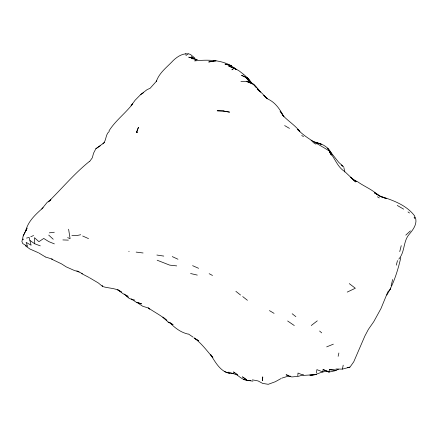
<?xml version="1.0" encoding="UTF-8"?>
<svg xmlns="http://www.w3.org/2000/svg" width="438" height="438" viewBox="0 0 438 438"><rect width="100%" height="100%" fill="white"/><g stroke="black" fill="none" stroke-linecap="round" stroke-linejoin="round"><path stroke-width="0.66" d="M136.519 132.451L138.424 127.37L136.519 132.451L137.592 132.281L136.541 131.772M414.666 217.303L414.737 216.049C406.574 205.072 392.738 200.122 380.151 196.224L374.446 192.857L380.491 196.509L386.535 198.622L380.491 196.509M297.802 375.837L297.993 373.045L303.758 375.388L316.493 374.556M338.492 369.239L334.676 370.866L329.529 371.944L323.08 369.552L322.866 371.961L316.893 369.617L316.433 372.957M336.209 370.121L329.332 369.672L329.042 372.19L323.08 369.552M400.803 257.675C397.803 270.553 393.784 283.715 386.814 295.059M335.924 369.004L342.423 369.119L343.195 365.172M338.136 356.324L338.881 353.001M26.477 229.687L25.771 230.782L27.085 228.056L23.192 235.94L21.9 241.513L22.716 243.544L27.594 246.435L26.132 242.356L31.093 245.214L29.116 237.412L26.526 238.091M391.145 285.664L392.683 279.488M396.319 265.149L397.485 260.539M399.735 251.615L401.241 245.652M390.296 289.31L390.614 288.056M25.771 230.782C28.163 220.933 35.943 214.193 43.121 207.683M23.192 235.94L25.481 231.357M104.726 142.317L95.862 148.728L93.579 153.152L92.276 157.861L89.538 161.627M398.799 259.115C405.128 251.965 403.004 241.404 409.174 234.335C413.182 229.654 417.748 223.577 415.246 217.128M350.077 367L353.756 361.793L364.87 336.012L368.413 329.338L373.762 321.673L380.983 308.533L387.816 291.922L390.209 289.43M109.035 130.847C115.451 120.609 125.323 113.437 132.648 103.926L131.093 105.793L135.035 100.297L140.773 94.477L147.037 89.67L150.152 88.241L156.716 80.91L156.311 81.484C159.273 72.593 167.152 67.085 173.267 60.471C177.275 56.666 182.515 53.288 188.263 53.819L185.936 55.522M102.946 143.883C106.626 140.483 105.235 134.641 109.259 131.405M41.791 209.014L47.129 202.416L50.89 199.673L48.344 201.858C62.032 188.444 74.279 173.623 89.264 161.556M405.785 235.129L410.422 230.875M311.259 325.516L317.282 320.84M281.092 378.531L275.245 381.75L268.253 384.307L262.658 383.414L258.097 380.94L252.403 379.855M95.862 148.728L100.231 145.832M140.773 94.477L143.609 92.648M22.508 239.783L23.789 239.011M347.225 292.091L355.333 288.248L349.267 283.61M30.802 236.761L33.562 235.513M326.666 346.88L333.356 344.164M232.425 67.715L228.828 66.111L230.651 65.377L236.027 69.313L234.828 68.782M310.208 375.552C316.942 375.382 322.215 370.05 329.152 371.95M281.858 378.125L286.797 376.592L290.531 376.154M303.55 374.797L298.322 376.335L291.73 376.954L286.041 374.802L288.598 375.443M342.423 369.119L349.896 367.126L347.268 367.515M80.691 234.724L77.444 235.441L71.903 235.496M49.33 232.846L54.312 232.244M309.775 375.07L312.929 374.736M314.188 374.6L316.712 374.331M235.168 373.012L233.459 371.917C238.475 375.87 243.742 381.722 250.793 380.491M240.933 81.528L248.833 81.2L248.132 80.483M248.527 380.403L250.525 380.408M62.88 239.925L68.361 240.128M233.454 373.455C221.814 374.304 215.934 363.162 210.7 354.692L212.879 357.682C206.988 350.838 201.666 343.463 194.302 338.076L198.704 340.846L193.996 337.912M329.332 369.672L335.946 370.285M176.717 265.899L169.665 265.121L157.171 260.227M136.152 252.096L143.084 252.978M246.561 379.68L242.46 376.844L247.196 380.398L252.95 381.131M128.745 251.286L129.166 251.352M156.87 255.031L163.785 256.093M191.554 58.593L196.93 59.497L194.549 60.92C206.988 59.601 220.254 59.513 231.461 65.897L224.984 64.074L230.651 65.377M243.293 379.264L245.942 379.741M194.089 58.374L188.729 57.154L194.56 58.851L191.203 56.507M190.563 273.52L197.292 275.097M89.44 277.697L98.369 282.986L102.64 286.507C108.958 288.527 115.796 287.799 121.381 291.982L117.702 289.721L123.04 293.706L128.071 296.197M192.068 58.177L197.292 59.601M134.805 300.15L129.352 298.557L124.14 294.057M45.623 257.057L52.746 259.258M188.395 53.797L190.431 54.427L194.762 57.975M162.991 317.183L168.154 322.089L169.26 322.434M237.385 375.01L228.669 372.103M82.514 273.761L79.092 271.976L74.006 270.323L66.248 266.89L61.49 263.857L51.416 259.039M224.24 371.544L229.413 373.247M311.04 140.664L321.246 144.239L315.639 142.542C322.784 143.615 329.206 147.683 331.905 154.565L329.704 151.34M228.828 66.111L234.177 68.043L239.121 70.885L243.769 74.476M29.998 240.495L34.761 243.802L40.307 245.86M247.196 380.398L248.1 380.742M54.367 243.878L48.771 241.617L43.745 238.442L38.911 241.677L34.471 237.686L34.761 243.802M188.05 334.095C180.817 332.431 174.844 327.958 169.807 322.603L173.076 324.695L168.154 322.089M192.605 265.669L198.606 268.313M251.927 83.488L247.481 77.942L241.552 75.32L248.226 78.572L251.855 83.362M82.672 236.016L88.536 238.617M67.655 237.62L70.102 238.705L68.602 229.222M172.26 256.597L177.976 259.236M353.187 179.629L357.611 181.737C363.907 186.232 371.221 189.085 377.107 194.204L375.366 193.07L380.89 196.591M38.27 252.693L29.888 249.003L25.284 245.729M397.25 205.433L403.672 209.161M76.847 270.832L79.092 271.976M81.698 273.64L88.892 277.38M148.23 307.837C154.269 312.157 161.239 315.459 166.9 320.523L163.007 317.161M209.145 273.69L212.501 275.464M354.161 180.456L356.368 181.737L350.581 177.187L355.722 181.934L344.974 171.784M284.651 125.575L289.474 128.4M301.722 135.523L303.507 136.579M269.436 310.591L274.079 313.362M312.962 142.388L315.951 144.179M38.796 252.95L45.432 256.958M131.137 298.935L136.174 302.165L141.567 303.852L136.755 302.324L142.689 306.244L148.427 308.029L149.621 309.239M377.441 196.777L379.292 197.943M126.62 296.05L128.329 297.15M236.301 373.74L237.44 374.468M287.646 320.988L294.298 325.543M188.477 333.997L193.103 337.161M236.027 69.313L234.177 68.043L231.998 69.779L234.177 68.043L235.754 69.303M407.992 211.926L409.508 212.988M341.24 165.022L343.288 166.599M292.168 313.745L295.874 316.663M242.712 296.575L247.421 300.293M235.89 291.341L240.533 295.015M251.702 83.412L249.107 81.326C253.843 83.915 257.528 87.89 260.588 92.27M344.695 171.51C337.364 167.053 335.075 158.293 329.584 152.096L331.336 155.107L329.288 151.017C318.497 144.08 306.715 138.808 297.616 129.489L299.931 131.564C295.037 125.224 288.149 121.107 282.729 115.309L283.944 116.782L280.145 111.159M319.592 331.019L321.684 332.864M263.66 95.358L267.509 98.813L264.114 95.769M343.162 166.369L338.623 162.241L327.498 148.115L328.971 150.267M243.889 74.586L248.226 78.572M48.706 235.086L53.233 239.252M252.584 83.778L246.172 77.975L251.368 82.755L250.75 82.076L251.916 83.631M259.652 91.422L257.029 88.739C261.136 91.777 264.109 96.064 268.116 99.169C275.453 102.536 280.013 109.451 283.621 116.36M185.482 53.803L185.794 54.159M255.956 87.151L252.983 83.893L246.879 81.534L253.881 84.556L256.345 87.584M257.615 89.226L258.442 90.266L257.599 89.177M247.481 77.942L251.417 82.87M280.156 111.164L283.72 116.464M414.096 217.281L414.857 218.639M102.136 285.297L102.64 286.507M343.825 167.42L344.783 171.992M262.745 376.992L262.499 380.578L262.745 376.992M215.441 60.805L208.68 61.988L216.049 60.789L215.441 60.805M223.199 110.962L217.193 110.787L223.325 111.028L229.578 112.133L223.199 110.962"/></g></svg>
